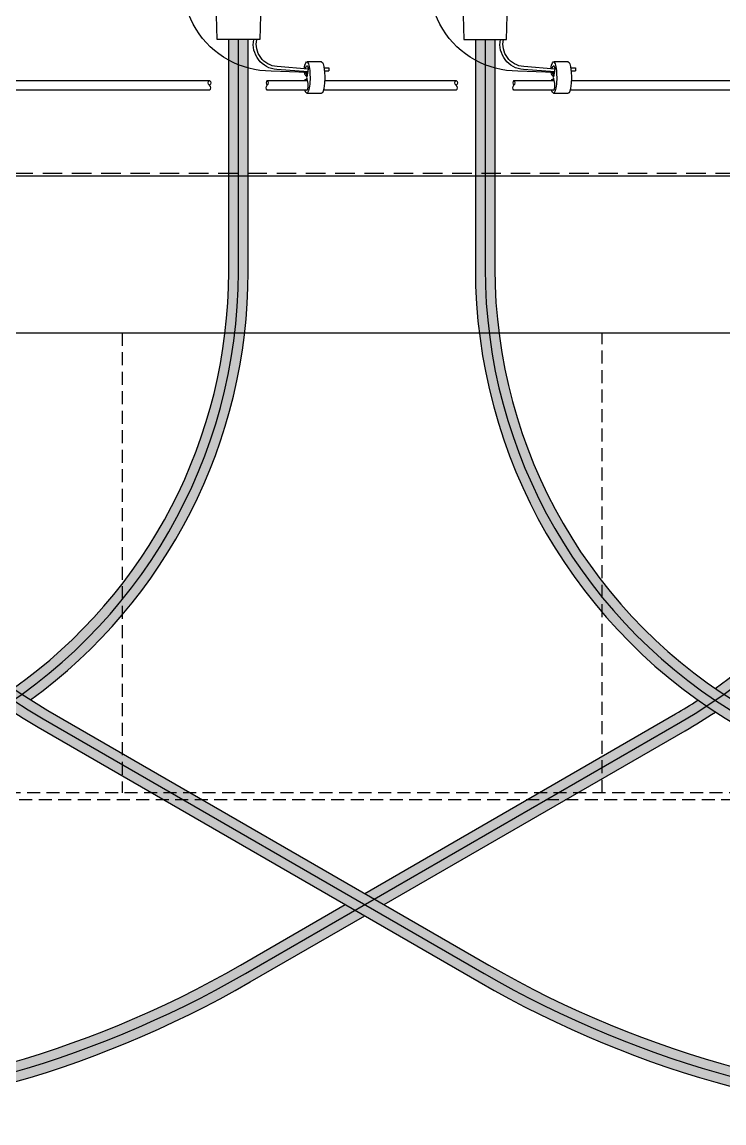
# Model space of a CAD drawing. Header units: feet. Extents: x -208 to 2089, y -974 to 342.
# Drawn here: x 235.92 to 262.92, y 58.67 to 101.01 of the extents above; entities that cross this region are included whole.
import ezdxf

# ---------------------------------------------------------------- set-up
doc = ezdxf.new("R2010")
doc.units = ezdxf.units.FT
doc.header["$MEASUREMENT"] = 0
doc.linetypes.add('HIDDEN', pattern=[0.375, 0.25, -0.125])
doc.layers.get('Defpoints').update_dxf_attribs({"color": 5})
for name, color, linetype in [('E-CABL-ACF', 1, 'AC_CABLE_FEEDER'), ('E-CABL-UG4', 64, 'GROUND_WIRE_G4'), ('E-DETL', 7, 'Continuous'), ('E-DETL-1', 7, 'Continuous'), ('E-EQPM-ENCL', 8, 'Continuous'), ('E-GRND', 3, 'Continuous')]:
    doc.layers.add(name, color=color, linetype=linetype)
doc.linetypes.add('AC_CABLE_FEEDER', pattern='A,0.2,-0.05,0,-0.05,0.2,-0.12,["ACF",Standard,S=0.1,R=0,X=-0.05,Y=-0.05],-0.3,0.2,-0.05,0,-0.05', length=1.22)
doc.linetypes.add('GROUND_WIRE_G4', pattern='A,1,-0.2,["G4",Standard,S=0.1,R=0,X=-0.1,Y=-0.05],-0.2', length=1.4)

msp = doc.modelspace()

# ---------------------------------------------------------------- hatches: boundary and pattern name
at = {"layer": 'E-CABL-ACF', "linetype": 'Continuous'}
h = msp.add_hatch(color=254, dxfattribs=at)
h.dxf.hatch_style = 1
h.paths.add_polyline_path([(234.4349860100252, 73.75333775556624, 0.01671421259999814), (235.5909492567129, 74.47328507795586, -0.009947953082728946), (234.9212313120357, 74.9300964322187, -0.01286600692045519), (234.0599860100249, 74.40285680840444), (217.3268986617598, 64.74200432350992, -0.1316524975873972), (197.5143986617596, 59.43326094846819), (178.259803943103, 59.43326094846819, -0.0482993542958099), (170.513837250688, 58.68326094846813), (197.5143986617597, 58.68326094846816, 0.1316524975873979), (217.70189866176, 64.09248527067163)])
edge = h.paths.add_edge_path()
edge.add_line((244.6224860100249, 91.398605357674), (244.6224860100249, 100.337066170777))
edge.add_line((244.6224860100249, 100.337066170777), (243.8724860100249, 100.337066170777))
edge.add_line((243.8724860100249, 100.337066170777), (243.8724860100248, 91.39860535767386))
edge.add_arc((224.2474860100249, 91.39860535767397), 19.62499999999999, 305.2917184293473, 359.99999999999966, ccw=False)
edge.add_arc((246.7349880939003, 91.53057159707208), 19.62499999999914, 235.3807459227897, 237.7239554549984)
edge.add_arc((224.2474860100249, 91.39860535767403), 20.37500000000004, 306.1100864085364, 359.9999999999999)
h = msp.add_hatch(color=254, dxfattribs=at)
h.dxf.hatch_style = 1
h.paths.add_polyline_path([(234.4349860100252, 73.75333775556624, 0.01671421259999814), (235.5909492567129, 74.47328507795586, -0.009947953082728946), (234.9212313120357, 74.9300964322187, -0.01286600692045519), (234.0599860100249, 74.40285680840444), (217.3268986617598, 64.74200432350992, -0.1316524975873972), (197.5143986617596, 59.43326094846819), (178.259803943103, 59.43326094846819, -0.0482993542958099), (170.513837250688, 58.68326094846813), (197.5143986617597, 58.68326094846816, 0.1316524975873979), (217.70189866176, 64.09248527067163)])
edge = h.paths.add_edge_path()
edge.add_line((244.6224860100249, 91.398605357674), (244.6224860100249, 100.337066170777))
edge.add_line((244.6224860100249, 100.337066170777), (243.8724860100249, 100.337066170777))
edge.add_line((243.8724860100249, 100.337066170777), (243.8724860100248, 91.39860535767386))
edge.add_arc((224.2474860100249, 91.39860535767397), 19.62499999999999, 305.2917184293473, 359.99999999999966, ccw=False)
edge.add_arc((246.7349880939003, 91.53057159707208), 19.62499999999914, 235.3807459227897, 237.7239554549984)
edge.add_arc((224.2474860100249, 91.39860535767403), 20.37500000000004, 306.1100864085364, 359.9999999999999)
h = msp.add_hatch(color=254, dxfattribs=at)
h.dxf.hatch_style = 1
h.paths.add_polyline_path([(261.4349860100252, 73.7533377555662, 0.01671421260000037), (262.5909492567129, 74.47328507795586, -0.009947953082728903), (261.9212313120357, 74.9300964322187, -0.012866006920456), (261.0599860100249, 74.40285680840447), (249.1055231677241, 67.5009444683846), (249.8555231677242, 67.06793176649236)])
edge = h.paths.add_edge_path()
edge.add_line((271.6224860100249, 91.398605357674), (271.6224860100249, 100.337066170777))
edge.add_line((271.6224860100249, 100.337066170777), (270.8724860100249, 100.337066170777))
edge.add_line((270.8724860100249, 100.337066170777), (270.8724860100248, 91.39860535767386))
edge.add_arc((251.2474860100248, 91.398605357674), 19.62499999999999, 305.2917184293473, 359.9999999999996, ccw=False)
edge.add_arc((273.7349880939011, 91.53057159707225), 19.62499999999972, 235.3807459227882, 237.723955454997)
edge.add_arc((251.2474860100249, 91.39860535767397), 20.37500000000004, 306.1100864085365, 360.0000000000001)
edge = h.paths.add_edge_path()
edge.add_line((244.7018986617605, 64.09248527067194), (249.1055231677241, 66.6349190646001))
edge.add_line((249.1055231677241, 66.6349190646001), (248.3555231677241, 67.06793176649236))
edge.add_line((248.3555231677241, 67.06793176649236), (244.3268986617595, 64.74200432350975))
edge.add_arc((224.5143986617596, 99.05826094846822), 39.62500000000004, 269.99999999999994, 299.99999999999983, ccw=False)
edge.add_line((224.5143986617595, 59.43326094846819), (205.2603653541748, 59.43326094846819))
edge.add_arc((197.5143986617595, 99.05826094847242), 40.37500000000426, 270.0000000000002, 281.0608009807647, ccw=False)
edge.add_line((197.5143986617596, 58.68326094846816), (224.5143986617597, 58.68326094846816))
edge.add_arc((224.5143986617597, 99.05826094846822), 40.37500000000006, 270, 300.0000000000014)
h = msp.add_hatch(color=254, dxfattribs=at)
h.dxf.hatch_style = 1
h.paths.add_polyline_path([(261.4349860100252, 73.7533377555662, 0.01671421260000037), (262.5909492567129, 74.47328507795586, -0.009947953082728903), (261.9212313120357, 74.9300964322187, -0.012866006920456), (261.0599860100249, 74.40285680840447), (249.1055231677241, 67.5009444683846), (249.8555231677242, 67.06793176649236)])
edge = h.paths.add_edge_path()
edge.add_line((271.6224860100249, 91.398605357674), (271.6224860100249, 100.337066170777))
edge.add_line((271.6224860100249, 100.337066170777), (270.8724860100249, 100.337066170777))
edge.add_line((270.8724860100249, 100.337066170777), (270.8724860100248, 91.39860535767386))
edge.add_arc((251.2474860100248, 91.398605357674), 19.62499999999999, 305.2917184293473, 359.9999999999996, ccw=False)
edge.add_arc((273.7349880939011, 91.53057159707225), 19.62499999999972, 235.3807459227882, 237.723955454997)
edge.add_arc((251.2474860100249, 91.39860535767397), 20.37500000000004, 306.1100864085365, 360.0000000000001)
edge = h.paths.add_edge_path()
edge.add_line((244.7018986617605, 64.09248527067194), (249.1055231677241, 66.6349190646001))
edge.add_line((249.1055231677241, 66.6349190646001), (248.3555231677241, 67.06793176649236))
edge.add_line((248.3555231677241, 67.06793176649236), (244.3268986617595, 64.74200432350975))
edge.add_arc((224.5143986617596, 99.05826094846822), 39.62500000000004, 269.99999999999994, 299.99999999999983, ccw=False)
edge.add_line((224.5143986617595, 59.43326094846819), (205.2603653541748, 59.43326094846819))
edge.add_arc((197.5143986617595, 99.05826094847242), 40.37500000000426, 270.0000000000002, 281.0608009807647, ccw=False)
edge.add_line((197.5143986617596, 58.68326094846816), (224.5143986617597, 58.68326094846816))
edge.add_arc((224.5143986617597, 99.05826094846822), 40.37500000000006, 270, 300.0000000000014)
h = msp.add_hatch(color=252, dxfattribs=at)
h.dxf.hatch_style = 1
edge = h.paths.add_edge_path()
edge.add_line((227.1099880939003, 100.337066170777), (226.3599880939003, 100.337066170777))
edge.add_line((226.3599880939003, 100.337066170777), (226.3599880939003, 91.53057159707313))
edge.add_arc((246.7349880939003, 91.53057159707313), 20.37500000000001, 180, 239.9999999999996)
edge.add_line((236.5474880939001, 73.88530399496526), (253.5091476736884, 64.09248527067155))
edge.add_arc((273.6966476736887, 99.05826094846825), 40.37500000000011, 239.9999999999996, 269.9999999999995)
edge.add_line((273.6966476736883, 58.68326094846813), (300.6966476736886, 58.68326094846813))
edge.add_arc((300.6966476736881, 99.05826094845679), 40.37499999998867, 258.9391990192326, 270.00000000000085, ccw=False)
edge.add_line((292.9506809812739, 59.43326094846825), (273.6966476736883, 59.43326094846819))
edge.add_arc((273.6966476736886, 99.05826094846805), 39.62499999999987, 239.9999999999996, 269.9999999999996, ccw=False)
edge.add_line((253.8841476736884, 64.74200432350992), (236.9224880939001, 74.53482304780366))
edge.add_arc((246.7349880939003, 91.53057159707316), 19.62499999999999, 180.0000000000001, 239.9999999999996, ccw=False)
edge.add_line((227.1099880939003, 91.53057159707313), (227.1099880939003, 100.337066170777))
h = msp.add_hatch(color=252, dxfattribs=at)
h.dxf.hatch_style = 1
edge = h.paths.add_edge_path()
edge.add_line((227.1099880939003, 100.337066170777), (226.3599880939003, 100.337066170777))
edge.add_line((226.3599880939003, 100.337066170777), (226.3599880939003, 91.53057159707313))
edge.add_arc((246.7349880939003, 91.53057159707313), 20.37500000000001, 180, 239.9999999999996)
edge.add_line((236.5474880939001, 73.88530399496526), (253.5091476736884, 64.09248527067155))
edge.add_arc((273.6966476736887, 99.05826094846825), 40.37500000000011, 239.9999999999996, 269.9999999999995)
edge.add_line((273.6966476736883, 58.68326094846813), (300.6966476736886, 58.68326094846813))
edge.add_arc((300.6966476736881, 99.05826094845679), 40.37499999998867, 258.9391990192326, 270.00000000000085, ccw=False)
edge.add_line((292.9506809812739, 59.43326094846825), (273.6966476736883, 59.43326094846819))
edge.add_arc((273.6966476736886, 99.05826094846805), 39.62499999999987, 239.9999999999996, 269.9999999999996, ccw=False)
edge.add_line((253.8841476736884, 64.74200432350992), (236.9224880939001, 74.53482304780366))
edge.add_arc((246.7349880939003, 91.53057159707316), 19.62499999999999, 180.0000000000001, 239.9999999999996, ccw=False)
edge.add_line((227.1099880939003, 91.53057159707313), (227.1099880939003, 100.337066170777))
h = msp.add_hatch(color=252, dxfattribs=at)
h.dxf.hatch_style = 1
edge = h.paths.add_edge_path()
edge.add_line((322.5310740244891, 58.68326094846819), (322.5310740244892, 59.01513827379364))
edge.add_arc((327.6972090847604, 99.05826094846802), 40.37499999999983, 258.9391990192351, 262.6486332502362, ccw=False)
edge.add_line((319.9512423923458, 59.43326094846816), (300.6966476736885, 59.43326094846825))
edge.add_arc((300.6966476736887, 99.05826094846819), 39.62499999999996, 239.9999999999996, 269.9999999999998, ccw=False)
edge.add_line((280.8841476736884, 64.74200432350997), (263.9224880939001, 74.53482304780368))
edge.add_arc((273.7349880939003, 91.53057159707319), 19.62499999999994, 179.9999999999999, 239.9999999999996, ccw=False)
edge.add_line((254.1099880939003, 91.53057159707322), (254.1099880939003, 100.3370661707771))
edge.add_line((254.1099880939003, 100.3370661707771), (253.3599880939003, 100.3370661707771))
edge.add_line((253.3599880939003, 100.3370661707771), (253.3599880939003, 91.53057159707322))
edge.add_arc((273.7349880939003, 91.53057159707319), 20.37500000000003, 180, 239.9999999999996)
edge.add_line((263.5474880939001, 73.88530399496531), (280.5091476736884, 64.0924852706716))
edge.add_arc((300.6966476736886, 99.05826094846807), 40.37499999999992, 239.9999999999995, 269.9999999999999)
edge.add_line((300.6966476736886, 58.68326094846816), (322.5310740244891, 58.68326094846819))
h = msp.add_hatch(color=252, dxfattribs=at)
h.dxf.hatch_style = 1
edge = h.paths.add_edge_path()
edge.add_line((322.5310740244891, 58.68326094846819), (322.5310740244892, 59.01513827379364))
edge.add_arc((327.6972090847604, 99.05826094846802), 40.37499999999983, 258.9391990192351, 262.6486332502362, ccw=False)
edge.add_line((319.9512423923458, 59.43326094846816), (300.6966476736885, 59.43326094846825))
edge.add_arc((300.6966476736887, 99.05826094846819), 39.62499999999996, 239.9999999999996, 269.9999999999998, ccw=False)
edge.add_line((280.8841476736884, 64.74200432350997), (263.9224880939001, 74.53482304780368))
edge.add_arc((273.7349880939003, 91.53057159707319), 19.62499999999994, 179.9999999999999, 239.9999999999996, ccw=False)
edge.add_line((254.1099880939003, 91.53057159707322), (254.1099880939003, 100.3370661707771))
edge.add_line((254.1099880939003, 100.3370661707771), (253.3599880939003, 100.3370661707771))
edge.add_line((253.3599880939003, 100.3370661707771), (253.3599880939003, 91.53057159707322))
edge.add_arc((273.7349880939003, 91.53057159707319), 20.37500000000003, 180, 239.9999999999996)
edge.add_line((263.5474880939001, 73.88530399496531), (280.5091476736884, 64.0924852706716))
edge.add_arc((300.6966476736886, 99.05826094846807), 40.37499999999992, 239.9999999999995, 269.9999999999999)
edge.add_line((300.6966476736886, 58.68326094846816), (322.5310740244891, 58.68326094846819))

# ---------------------------------------------------------------- linework, layer by layer
at = {"layer": 'Defpoints', "linetype": 'Continuous', "flags": 128}
for points in [[(176.0038850646879, 59.05826094846816), (197.5143986617596, 59.05826094846819, 0.1316524975873957), (217.5143986617596, 64.4172447970906), (234.2474860100248, 74.07809728198521, 0.2679491924311234), (244.2474860100249, 91.398605357674), (244.2474860100249, 100.337066170777)], [(176.0038850646879, 59.05826094846816), (197.5143986617596, 59.05826094846819, 0.1316524975873957), (217.5143986617596, 64.4172447970906), (234.2474860100248, 74.07809728198521, 0.2679491924311234), (244.2474860100249, 91.398605357674), (244.2474860100249, 100.337066170777)], [(203.0044464757595, 59.05826094846816), (224.5143986617596, 59.05826094846819, 0.1316524975873957), (244.5143986617596, 64.4172447970906), (261.2474860100248, 74.07809728198521, 0.2679491924311234), (271.2474860100249, 91.398605357674), (271.2474860100249, 100.337066170777)], [(203.0044464757595, 59.05826094846816), (224.5143986617596, 59.05826094846819, 0.1316524975873957), (244.5143986617596, 64.4172447970906), (261.2474860100248, 74.07809728198521, 0.2679491924311234), (271.2474860100249, 91.398605357674), (271.2474860100249, 100.337066170777)], [(226.7349880939003, 100.337066170777), (226.7349880939003, 91.53057159707316, 0.2679491924311235), (236.7349880939003, 74.21006352138437), (253.6966476736886, 64.41724479709063, 0.1316524975873959), (273.6966476736886, 59.05826094846816), (295.2065998596897, 59.05826094846816)], [(226.7349880939003, 100.337066170777), (226.7349880939003, 91.53057159707316, 0.2679491924311235), (236.7349880939003, 74.21006352138437), (253.6966476736886, 64.41724479709063, 0.1316524975873959), (273.6966476736886, 59.05826094846816), (295.2065998596897, 59.05826094846816)], [(253.7349880939003, 100.337066170777), (253.7349880939003, 91.53057159707316, 0.2679491924311235), (263.7349880939003, 74.21006352138437), (280.6966476736886, 64.41724479709063, 0.1316524975873959), (300.6966476736886, 59.05826094846816), (322.2071612707618, 59.05826094846805)], [(253.7349880939003, 100.337066170777), (253.7349880939003, 91.53057159707316, 0.2679491924311235), (263.7349880939003, 74.21006352138437), (280.6966476736886, 64.41724479709063, 0.1316524975873959), (300.6966476736886, 59.05826094846816), (322.2071612707618, 59.05826094846805)]]:
    msp.add_lwpolyline(points, format="xyb", dxfattribs=at)
at = {"layer": 'E-CABL-ACF', "linetype": 'Continuous', "flags": 128}
for points in [[(226.3599880939003, 100.337066170777), (226.3599880939003, 91.53057159707316, 0.2679491924311235), (236.5474880939003, 73.88530399496517), (253.5091476736886, 64.09248527067143, 0.1316524975873958), (273.6966476736886, 58.68326094846813), (300.6966476736884, 58.68326094846813)], [(226.3599880939003, 100.337066170777), (226.3599880939003, 91.53057159707316, 0.2679491924311235), (236.5474880939003, 73.88530399496517), (253.5091476736886, 64.09248527067143, 0.1316524975873958), (273.6966476736886, 58.68326094846813), (300.6966476736884, 58.68326094846813)], [(227.1099880939003, 100.337066170777), (227.1099880939003, 91.53057159707316, 0.2679491924311238), (236.9224880939003, 74.53482304780354), (253.8841476736886, 64.7420043235098, 0.131652497587396), (273.6966476736886, 59.43326094846819), (292.9506809812739, 59.43326094846825)], [(227.1099880939003, 100.337066170777), (227.1099880939003, 91.53057159707316, 0.2679491924311238), (236.9224880939003, 74.53482304780354), (253.8841476736886, 64.7420043235098, 0.131652497587396), (273.6966476736886, 59.43326094846819), (292.9506809812739, 59.43326094846825)], [(235.5856267054357, 75.3802661625181, 0.2433497852314583), (243.8724860100248, 91.398605357674), (243.8724860100249, 100.337066170777)], [(235.5856267054357, 75.3802661625181, 0.2433497852314583), (243.8724860100248, 91.398605357674), (243.8724860100249, 100.337066170777)], [(236.2552597324006, 74.93792507913687, 0.2395707891532939), (244.6224860100249, 91.398605357674), (244.6224860100249, 100.337066170777)], [(236.2552597324006, 74.93792507913687, 0.2395707891532939), (244.6224860100249, 91.398605357674), (244.6224860100249, 100.337066170777)], [(253.3599880939003, 100.337066170777), (253.3599880939003, 91.53057159707316, 0.2679491924311235), (263.5474880939003, 73.88530399496517), (280.5091476736886, 64.09248527067143, 0.1316524975873958), (300.6966476736886, 58.68326094846813), (322.5310740244892, 58.68326094846816)], [(253.3599880939003, 100.337066170777), (253.3599880939003, 91.53057159707316, 0.2679491924311235), (263.5474880939003, 73.88530399496517), (280.5091476736886, 64.09248527067143, 0.1316524975873958), (300.6966476736886, 58.68326094846813), (322.5310740244892, 58.68326094846816)], [(254.1099880939003, 100.337066170777), (254.1099880939003, 91.53057159707316, 0.2679491924311238), (263.9224880939003, 74.53482304780354), (280.8841476736886, 64.7420043235098, 0.131652497587396), (300.6966476736886, 59.43326094846819), (319.9512423923458, 59.4332609484681)], [(254.1099880939003, 100.337066170777), (254.1099880939003, 91.53057159707316, 0.2679491924311238), (263.9224880939003, 74.53482304780354), (280.8841476736886, 64.7420043235098, 0.131652497587396), (300.6966476736886, 59.43326094846819), (319.9512423923458, 59.4332609484681)], [(262.5856267054357, 75.3802661625181, 0.2433497852314581), (270.8724860100248, 91.398605357674), (270.8724860100249, 100.337066170777)], [(262.5856267054357, 75.3802661625181, 0.2433497852314581), (270.8724860100248, 91.398605357674), (270.8724860100249, 100.337066170777)], [(249.1055231677241, 67.5009444683846), (261.0599860100248, 74.40285680840438, 0.01286600692045636), (261.9212313120356, 74.93009643221865, 0.01286600692045636)], [(249.1055231677241, 67.5009444683846), (261.0599860100248, 74.40285680840438, 0.01286600692045636), (261.9212313120356, 74.93009643221865, 0.01286600692045636)], [(249.8555231677242, 67.06793176649236), (261.4349860100248, 73.75333775556604, 0.01671421260000572), (262.590949256713, 74.4732850779559, 0.01671421260000572)], [(249.8555231677242, 67.06793176649236), (261.4349860100248, 73.75333775556604, 0.01671421260000572), (262.590949256713, 74.4732850779559, 0.01671421260000572)], [(205.2603653541748, 59.43326094846819), (224.5143986617596, 59.43326094846819, 0.1316524975873954), (244.3268986617596, 64.7420043235098), (248.3555231677241, 67.06793176649236)], [(205.2603653541748, 59.43326094846819), (224.5143986617596, 59.43326094846819, 0.1316524975873954), (244.3268986617596, 64.7420043235098), (248.3555231677241, 67.06793176649236)], [(197.5143986617596, 58.68326094846816), (224.5143986617596, 58.68326094846816, 0.1316524975873956), (244.7018986617596, 64.09248527067143), (249.1055231677241, 66.6349190646001)], [(197.5143986617596, 58.68326094846816), (224.5143986617596, 58.68326094846816, 0.1316524975873956), (244.7018986617596, 64.09248527067143), (249.1055231677241, 66.6349190646001)]]:
    msp.add_lwpolyline(points, format="xyb", dxfattribs=at)
at = {"layer": 'E-CABL-UG4', "linetype": 'Continuous', "flags": 128}
for points in [[(243.1363588309455, 98.38428364151997, 0.5127015254162051), (243.1363588309455, 98.57178364151997, -0.5127015254162851), (243.1363588309455, 98.75928364151997, -0.5127015254162851), (243.1363588309455, 98.57178364151997, 0.5127015254162851)], [(243.1363588309455, 98.38428364151997, 0.5127015254162051), (243.1363588309455, 98.57178364151997, -0.5127015254162851), (243.1363588309455, 98.75928364151997, -0.5127015254162851), (243.1363588309455, 98.57178364151997, 0.5127015254162851)], [(252.6238609148209, 98.38428364151997, 0.5127015254162051), (252.6238609148209, 98.57178364151997, -0.5127015254162851), (252.6238609148209, 98.75928364151997, -0.5127015254162851), (252.6238609148209, 98.57178364151997, 0.5127015254162851)], [(252.6238609148209, 98.38428364151997, 0.5127015254162051), (252.6238609148209, 98.57178364151997, -0.5127015254162851), (252.6238609148209, 98.75928364151997, -0.5127015254162851), (252.6238609148209, 98.57178364151997, 0.5127015254162851)]]:
    msp.add_lwpolyline(points, format="xyb", dxfattribs=at)
at = {"layer": 'E-DETL', "color": 41}
for p, q in [((243.4277334743834, 100.337066170777), (243.385430935581, 101.721760177093)), ((243.4277334743834, 100.337066170777), (243.385430935581, 101.721760177093)), ((245.1084182439426, 101.721760177093), (245.0661157235232, 100.337066170777)), ((245.1084182439426, 101.721760177093), (245.0661157235232, 100.337066170777)), ((252.8729330378393, 101.721760177093), (252.9152355582588, 100.337066170777)), ((252.8729330378393, 101.721760177093), (252.9152355582588, 100.337066170777)), ((254.5536178073985, 100.337066170777), (254.595920346201, 101.721760177093)), ((254.5536178073985, 100.337066170777), (254.595920346201, 101.721760177093)), ((245.0661157235232, 100.337066170777), (243.4277334743834, 100.337066170777)), ((245.0661157235232, 100.337066170777), (243.4277334743834, 100.337066170777)), ((252.9152355582588, 100.337066170777), (254.5536178073985, 100.337066170777)), ((252.9152355582588, 100.337066170777), (254.5536178073985, 100.337066170777))]:
    msp.add_line(p, q, dxfattribs=at)
at = {"layer": 'E-DETL-1', "color": 64, "linetype": 'Continuous', "flags": 128}
for points in [[(230.052374875368, 98.75928364151983), (243.1363588309455, 98.75928364151997)], [(230.052374875368, 98.75928364151983), (243.1363588309455, 98.75928364151997)], [(245.3574903669613, 98.75928364151983), (246.9042846182043, 98.75928364151983)], [(245.3574903669613, 98.75928364151983), (246.9042846182043, 98.75928364151983)], [(245.3574903669613, 98.75928364151983), (246.9042846182043, 98.75928364151983)], [(245.3574903669613, 98.75928364151983), (246.9042846182043, 98.75928364151983)], [(247.5648727914927, 98.75928364151983), (252.6238609148209, 98.75928364151997)], [(247.5648727914927, 98.75928364151983), (252.6238609148209, 98.75928364151997)], [(254.8449924508366, 98.75928364151983), (256.3917867020797, 98.75928364151983)], [(254.8449924508366, 98.75928364151983), (256.3917867020797, 98.75928364151983)], [(254.8449924508366, 98.75928364151983), (256.3917867020797, 98.75928364151983)], [(254.8449924508366, 98.75928364151983), (256.3917867020797, 98.75928364151983)], [(257.052374875368, 98.75928364151983), (270.1363588309455, 98.75928364151997)], [(257.052374875368, 98.75928364151983), (270.1363588309455, 98.75928364151997)], [(243.1363588309455, 98.38428364151997), (230.0045292442357, 98.38428364151986)], [(243.1363588309455, 98.38428364151997), (230.0045292442357, 98.38428364151986)], [(246.8788542430991, 98.38428364151986), (245.3574903669612, 98.38428364151986)], [(246.8788542430991, 98.38428364151986), (245.3574903669612, 98.38428364151986)], [(252.6238609148209, 98.38428364151997), (247.5170271603604, 98.38428364151986)], [(252.6238609148209, 98.38428364151997), (247.5170271603604, 98.38428364151986)], [(256.3663563269745, 98.38428364151986), (254.8449924508366, 98.38428364151986)], [(256.3663563269745, 98.38428364151986), (254.8449924508366, 98.38428364151986)], [(270.1363588309455, 98.38428364151997), (257.0045292442358, 98.38428364151986)], [(270.1363588309455, 98.38428364151997), (257.0045292442358, 98.38428364151986)]]:
    msp.add_lwpolyline(points, dxfattribs=at)
for points in [[(245.3574903669611, 98.38428364151997, -0.5127015254162051), (245.3574903669611, 98.57178364151994, 0.5127015254162851), (245.3574903669611, 98.75928364151997, 0.5127015254162851), (245.3574903669611, 98.57178364151994, -0.5127015254162851)], [(245.3574903669611, 98.38428364151997, -0.5127015254162051), (245.3574903669611, 98.57178364151994, 0.5127015254162851), (245.3574903669611, 98.75928364151997, 0.5127015254162851), (245.3574903669611, 98.57178364151994, -0.5127015254162851)], [(254.8449924508364, 98.38428364151997, -0.5127015254162051), (254.8449924508364, 98.57178364151994, 0.5127015254162851), (254.8449924508364, 98.75928364151997, 0.5127015254162851), (254.8449924508364, 98.57178364151994, -0.5127015254162851)], [(254.8449924508364, 98.38428364151997, -0.5127015254162051), (254.8449924508364, 98.57178364151994, 0.5127015254162851), (254.8449924508364, 98.75928364151997, 0.5127015254162851), (254.8449924508364, 98.57178364151994, -0.5127015254162851)]]:
    msp.add_lwpolyline(points, format="xyb", dxfattribs=at)
at = {"layer": 'E-EQPM-ENCL', "color": 7, "ltscale": 5}
msp.add_lwpolyline([(206.3989509035027, 124.9485952989309), (206.2855380659182, 124.9485952989309), (206.2855380659182, 95.24532384097861), (206.330875970979, 95.15451188099192), (206.3989509035027, 95.08643694846816), (291.5822642284141, 95.08643694846816), (291.6503391609379, 95.15451188099192), (291.6958132158638, 95.24532384097861), (291.6958132158638, 124.9485952989309), (291.5822642284141, 124.9485952989309)], dxfattribs=at)
msp.add_lwpolyline([(206.3989509035027, 124.9485952989309), (206.2855380659182, 124.9485952989309), (206.2855380659182, 95.24532384097861), (206.330875970979, 95.15451188099192), (206.3989509035027, 95.08643694846816), (291.5822642284141, 95.08643694846816), (291.6503391609379, 95.15451188099192), (291.6958132158638, 95.24532384097861), (291.6958132158638, 124.9485952989309), (291.5822642284141, 124.9485952989309)], dxfattribs=at)
at = {"layer": 'E-EQPM-ENCL', "linetype": 'Continuous', "ltscale": 2}
msp.add_lwpolyline([(203.775125874504, 89.05826094846816), (206.047730798742, 94.47026094846817, -0.3011931925953308), (206.971730798742, 95.08643694846816), (291.0094843331749, 95.08643694846816, -0.2307079521796871), (291.933484333175, 94.47026094846817), (294.2018013734431, 89.06847215051107)], format="xyb", dxfattribs=at)
msp.add_lwpolyline([(203.775125874504, 89.05826094846816), (206.047730798742, 94.47026094846817, -0.3011931925953308), (206.971730798742, 95.08643694846816), (291.0094843331749, 95.08643694846816, -0.2307079521796871), (291.933484333175, 94.47026094846817), (294.2018013734431, 89.06847215051107)], format="xyb", dxfattribs=at)
at = {"layer": 'E-EQPM-ENCL', "linetype": 'HIDDEN', "ltscale": 3}
msp.add_lwpolyline([(291.4688513908296, 95.17724890845486), (206.5123637410873, 95.17724890845486)], dxfattribs=at)
msp.add_lwpolyline([(291.4688513908296, 95.17724890845486), (206.5123637410873, 95.17724890845486)], dxfattribs=at)
at = {"layer": 'E-EQPM-ENCL', "linetype": 'Continuous', "ltscale": 2}
msp.add_lwpolyline([(203.775125874504, 89.05826094846816), (294.1774843331749, 89.05826094846816)], dxfattribs=at)
msp.add_lwpolyline([(203.775125874504, 89.05826094846816), (294.1774843331749, 89.05826094846816)], dxfattribs=at)
at = {"layer": 'E-EQPM-ENCL', "linetype": 'HIDDEN', "ltscale": 2}
for points in [[(239.7751439900576, 89.05826094846816), (239.7751439900576, 71.37026094846814)], [(239.7751439900576, 89.05826094846816), (239.7751439900576, 71.37026094846814)], [(258.2343811813732, 71.37026094846814), (258.2343811813732, 89.05826094846816)], [(258.2343811813732, 71.37026094846814), (258.2343811813732, 89.05826094846816)]]:
    msp.add_lwpolyline(points, dxfattribs=at)
msp.add_lwpolyline([(305.617396333175, 71.37026094846814), (192.319730798742, 71.37026094846814), (192.319730798742, 71.10626094846816), (305.617396333175, 71.10626094846816)], close=True, dxfattribs=at)
msp.add_lwpolyline([(305.617396333175, 71.37026094846814), (192.319730798742, 71.37026094846814), (192.319730798742, 71.10626094846816), (305.617396333175, 71.10626094846816)], close=True, dxfattribs=at)
at = {"layer": 'E-GRND'}
for p, q in [((247.7232911795911, 99.23800036143041), (247.7232911795911, 99.12480058613653)), ((247.7232911795911, 99.23800036143041), (247.7232911795911, 99.12480058613653)), ((257.2107932634665, 99.23800036143041), (257.2107932634665, 99.12480058613653)), ((257.2107932634665, 99.23800036143041), (257.2107932634665, 99.12480058613653)), ((246.8788542430991, 99.02088954285063), (246.8512968898565, 98.9360356135432)), ((246.8788542430991, 99.02088954285063), (246.8512968898565, 98.9360356135432)), ((246.8512968898565, 98.93603561349954), (246.8865481863097, 98.93603561349954)), ((246.8512968898565, 98.93603561349954), (246.8865481863097, 98.93603561349954)), ((246.8512968898565, 98.80404061247026), (246.8865481863097, 98.80404061247026)), ((246.8788542430991, 98.75928364151986), (246.8512968898565, 98.80404061247026)), ((246.8512968898565, 98.80404061247026), (246.8865481863097, 98.80404061247026)), ((246.8788542430991, 98.75928364151986), (246.8512968898565, 98.80404061247026)), ((246.8788542430991, 99.02088954285063), (246.9145980820884, 99.02088954285063)), ((246.8788542430991, 99.02088954285063), (246.9145980820884, 99.02088954285063)), ((246.8788542430991, 98.75928364151986), (246.9042846182035, 98.75928364151986)), ((246.8788542430991, 98.75928364151986), (246.9042846182035, 98.75928364151986)), ((256.3663563269745, 99.02088954285063), (256.3387989737319, 98.9360356135432)), ((256.3663563269745, 99.02088954285063), (256.3387989737319, 98.9360356135432)), ((256.3387989737319, 98.93603561349954), (256.3740502701851, 98.93603561349954)), ((256.3387989737319, 98.93603561349954), (256.3740502701851, 98.93603561349954)), ((256.3387989737319, 98.80404061247026), (256.3740502701851, 98.80404061247026)), ((256.3663563269745, 98.75928364151986), (256.3387989737319, 98.80404061247026)), ((256.3387989737319, 98.80404061247026), (256.3740502701851, 98.80404061247026)), ((256.3663563269745, 98.75928364151986), (256.3387989737319, 98.80404061247026)), ((256.3663563269745, 99.02088954285063), (256.4021001659637, 99.02088954285063)), ((256.3663563269745, 99.02088954285063), (256.4021001659637, 99.02088954285063)), ((256.3663563269745, 98.75928364151986), (256.3917867020789, 98.75928364151986)), ((256.3663563269745, 98.75928364151986), (256.3917867020789, 98.75928364151986))]:
    msp.add_line(p, q, dxfattribs=at)
at = {"layer": 'E-GRND', "flags": 128}
for points in [[(246.9214433586562, 99.05945758724033), (245.5112355747455, 99.11967403256736, -0.5565621175140216), (242.460971293491, 104.0386294997939), (242.6159450954344, 104.449897254106)], [(246.9214433586562, 99.05945758724033), (245.5112355747455, 99.11967403256736, -0.5565621175140216), (242.460971293491, 104.0386294997939), (242.6159450954344, 104.449897254106)], [(256.4089454425315, 99.05945758724033), (254.9987376586208, 99.11967403256736, -0.5565621175140216), (251.9484733773664, 104.0386294997939), (252.1034471793097, 104.449897254106)], [(256.4089454425315, 99.05945758724033), (254.9987376586208, 99.11967403256736, -0.5565621175140216), (251.9484733773664, 104.0386294997939), (252.1034471793097, 104.449897254106)], [(246.924801776396, 99.08617525564813), (245.7222417982024, 99.17837919367557, -0.4477691073643826), (244.837229526725, 100.337066170777, -0.4477691073643826)], [(246.924801776396, 99.08617525564813), (245.7222417982024, 99.17837919367557, -0.4477691073643826), (244.837229526725, 100.337066170777, -0.4477691073643826)], [(246.9283989391184, 99.19943170023157), (245.7308957870812, 99.29124791598821, -0.4553600553897276), (244.9527774972374, 100.337066170777)], [(246.9283989391184, 99.19943170023157), (245.7308957870812, 99.29124791598821, -0.4553600553897276), (244.9527774972374, 100.337066170777)], [(256.4123038602713, 99.08617525564813), (255.2097438820778, 99.17837919367557, -0.4477691073643826), (254.3247316106003, 100.337066170777, -0.4477691073643826)], [(256.4123038602713, 99.08617525564813), (255.2097438820778, 99.17837919367557, -0.4477691073643826), (254.3247316106003, 100.337066170777, -0.4477691073643826)], [(256.4159010229938, 99.19943170023157), (255.2183978709566, 99.29124791598821, -0.4553600553897276), (254.4402795811127, 100.337066170777)], [(256.4159010229938, 99.19943170023157), (255.2183978709566, 99.29124791598821, -0.4553600553897276), (254.4402795811127, 100.337066170777)]]:
    msp.add_lwpolyline(points, format="xyb", dxfattribs=at)
at = {"layer": 'E-GRND'}
for points in [[(247.444203164004, 99.47344383218223), (246.8788542430991, 99.47344383216767)], [(247.444203164004, 99.47344383218223), (246.8788542430991, 99.47344383216767)], [(247.5414925750185, 99.23800036143041), (247.7232911795911, 99.23800036143041)], [(247.5414925750185, 99.23800036143041), (247.7232911795911, 99.23800036143041)], [(247.5554806216182, 99.12480058613653), (247.7232911795911, 99.12480058613653)], [(247.5554806216182, 99.12480058613653), (247.7232911795911, 99.12480058613653)], [(256.9317052478793, 99.47344383218223), (256.3663563269745, 99.47344383216767)], [(256.9317052478793, 99.47344383218223), (256.3663563269745, 99.47344383216767)], [(257.0289946588938, 99.23800036143041), (257.2107932634665, 99.23800036143041)], [(257.0289946588938, 99.23800036143041), (257.2107932634665, 99.23800036143041)], [(257.0429827054935, 99.12480058613653), (257.2107932634665, 99.12480058613653)], [(257.0429827054935, 99.12480058613653), (257.2107932634665, 99.12480058613653)], [(246.8788542430991, 98.26663239376575), (247.444203164004, 98.26663239378757)], [(246.8788542430991, 98.26663239376575), (247.444203164004, 98.26663239378757)], [(256.3663563269745, 98.26663239376575), (256.9317052478793, 98.26663239378757)], [(256.3663563269745, 98.26663239376575), (256.9317052478793, 98.26663239378757)]]:
    msp.add_lwpolyline(points, dxfattribs=at)
at = {"layer": 'E-GRND', "extrusion": (0, 0, -1)}
for centre, major_axis, ratio, start_param, end_param in [((246.8788542430991, 98.87003811296671), (-9.758549086624702e-17, 0.6034057191992004), 0.203437195247522, -0.9702957704143688, 3.776677567129983), ((246.8788542430991, 98.87003811296671), (-9.758549086624702e-17, 0.6034057191992004), 0.203437195247522, -0.9702957704143688, 3.776677567129983), ((256.3663563269745, 98.87003811296671), (-9.758549086624702e-17, 0.6034057191992004), 0.203437195247522, -0.9702957704143688, 3.776677567129983), ((256.3663563269745, 98.87003811296671), (-9.758549086624702e-17, 0.6034057191992004), 0.203437195247522, -0.9702957704143688, 3.776677567129983), ((246.8788542430991, 99.17174097256719), (-5.757497138073197e-16, 0.150851429841812), 0.3341109434754694, -1.334963189044482, 1.570796326794898), ((246.8788542430991, 99.17174097256719), (-5.757497138073197e-16, 0.150851429841812), 0.3341109434754694, -1.334963189044482, 1.570796326794898), ((247.4442031640035, 98.87003811298854), (0, -0.6034057191990029), 0.2034371952475886, 3.141592653589793, 6.283185307179587), ((247.4442031640035, 98.87003811298854), (0, -0.6034057191990029), 0.2034371952475886, 3.141592653589793, 6.283185307179587), ((256.3663563269745, 99.17174097256719), (-5.757497138073197e-16, 0.150851429841812), 0.3341109434754694, -1.334963189044482, 1.570796326794898), ((256.3663563269745, 99.17174097256719), (-5.757497138073197e-16, 0.150851429841812), 0.3341109434754694, -1.334963189044482, 1.570796326794898), ((256.9317052478789, 98.87003811298854), (0, -0.6034057191990029), 0.2034371952475886, 3.141592653589793, 6.283185307179587), ((256.9317052478789, 98.87003811298854), (0, -0.6034057191990029), 0.2034371952475886, 3.141592653589793, 6.283185307179587), ((246.8512968898561, 98.56833525340988), (-1.603736737452424e-14, 0.2357053590621092), 0.3341109435685767, -0.6264485090081343, 2.031708135064036e-13), ((246.8512968898561, 98.56833525340988), (-1.603736737452424e-14, 0.2357053590621092), 0.3341109435685767, -0.6264485090081343, 2.031708135064036e-13), ((246.8788542430991, 99.17174097256719), (1.574437277964439e-15, 0.1508514298418113), 0.3341109434754586, 3.141592653589761, 3.898960084715598), ((246.8788542430991, 99.17174097256719), (1.574437277964439e-15, 0.1508514298418113), 0.3341109434754586, 3.141592653589761, 3.898960084715598), ((256.3387989737314, 98.56833525340988), (-1.603736737452424e-14, 0.2357053590621092), 0.3341109435685767, -0.6264485090081343, 2.031708135064036e-13), ((256.3387989737314, 98.56833525340988), (-1.603736737452424e-14, 0.2357053590621092), 0.3341109435685767, -0.6264485090081343, 2.031708135064036e-13), ((256.3663563269745, 99.17174097256719), (1.574437277964439e-15, 0.1508514298418113), 0.3341109434754586, 3.141592653589761, 3.898960084715598), ((256.3663563269745, 99.17174097256719), (1.574437277964439e-15, 0.1508514298418113), 0.3341109434754586, 3.141592653589761, 3.898960084715598)]:
    msp.add_ellipse(centre, major_axis=major_axis, ratio=ratio, start_param=start_param, end_param=end_param, dxfattribs=at)
at = {"layer": 'E-GRND'}
for centre, major_axis, ratio, start_param, end_param in [((246.8512968898561, 99.17174097256719), (1.081234987926588e-14, 0.2357053590621092), 0.3341109435686145, 2.044085402534359, 3.141592653589931), ((246.8512968898561, 99.17174097256719), (1.081234987926588e-14, 0.2357053590621092), 0.3341109435686145, 2.044085402534359, 3.141592653589931), ((246.8352710373518, 99.17174097256719), (1.393932867609364e-14, 0.2812967402166993), 0.3341109435685789, 3.719565040288868, 4.712388980384707), ((246.8352710373518, 99.17174097256719), (1.393932867609364e-14, 0.2812967402166993), 0.3341109435685789, 3.719565040288868, 4.712388980384707), ((256.3387989737314, 99.17174097256719), (1.081234987926588e-14, 0.2357053590621092), 0.3341109435686145, 2.044085402534359, 3.141592653589931), ((256.3387989737314, 99.17174097256719), (1.081234987926588e-14, 0.2357053590621092), 0.3341109435686145, 2.044085402534359, 3.141592653589931), ((256.3227731212271, 99.17174097256719), (1.393932867609364e-14, 0.2812967402166993), 0.3341109435685789, 3.719565040288868, 4.712388980384707), ((256.3227731212271, 99.17174097256719), (1.393932867609364e-14, 0.2812967402166993), 0.3341109435685789, 3.719565040288868, 4.712388980384707), ((246.9321206560415, 98.87003811296671), (-1.410668234922484e-15, 0.0931652905120951), 0.6930341515250552, 0.7820721365866139, 2.359520516723306), ((246.9321206560415, 98.87003811296671), (-1.410668234922484e-15, 0.0931652905120951), 0.6930341515250552, 0.7820721365866139, 2.359520516723306), ((246.8352710373518, 98.56833525336623), (9.971041190060475e-15, 0.281296740216646), 0.3341109435686422, -1.570796326794885, -0.577972386535985), ((246.8352710373518, 98.56833525336623), (9.971041190060475e-15, 0.281296740216646), 0.3341109435686422, -1.570796326794885, -0.577972386535985), ((256.4196227399168, 98.87003811296671), (-1.410668234922484e-15, 0.0931652905120951), 0.6930341515250552, 0.7820721365866139, 2.359520516723306), ((256.4196227399168, 98.87003811296671), (-1.410668234922484e-15, 0.0931652905120951), 0.6930341515250552, 0.7820721365866139, 2.359520516723306), ((256.3227731212271, 98.56833525336623), (9.971041190060475e-15, 0.281296740216646), 0.3341109435686422, -1.570796326794885, -0.577972386535985), ((256.3227731212271, 98.56833525336623), (9.971041190060475e-15, 0.281296740216646), 0.3341109435686422, -1.570796326794885, -0.577972386535985), ((246.8788542430991, 98.56833525336623), (7.392539107778639e-16, 0.184051611843131), 0.2738422828485129, 3.141592653589809, 4.712388980384691), ((246.8788542430991, 98.56833525336623), (7.392539107778639e-16, 0.184051611843131), 0.2738422828485129, 3.141592653589809, 4.712388980384691), ((256.3663563269745, 98.56833525336623), (7.392539107778639e-16, 0.184051611843131), 0.2738422828485129, 3.141592653589809, 4.712388980384691), ((256.3663563269745, 98.56833525336623), (7.392539107778639e-16, 0.184051611843131), 0.2738422828485129, 3.141592653589809, 4.712388980384691)]:
    msp.add_ellipse(centre, major_axis=major_axis, ratio=ratio, start_param=start_param, end_param=end_param, dxfattribs=at)

doc.saveas('drawing.dxf')
